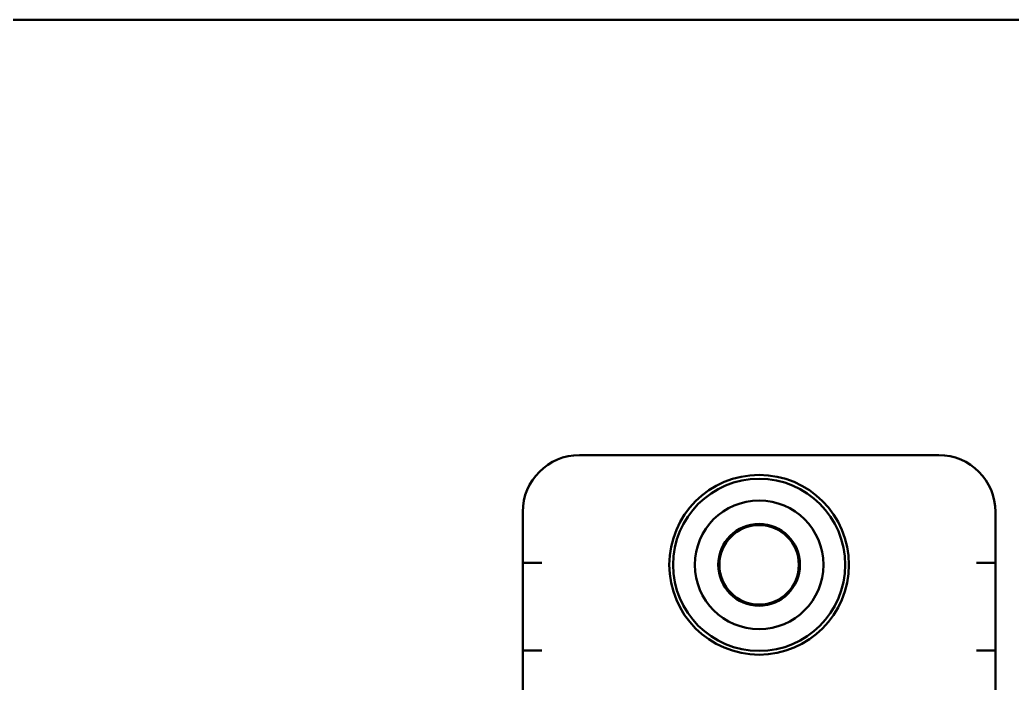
# Model space of a CAD drawing. Header units: millimetres. Extents: x 845 to 2568, y -211 to 570.
# Drawn here: x 1071.79 to 1098.03, y 451.32 to 468.84 of the extents above; entities that cross this region are included whole.
import ezdxf

# ---------------------------------------------------------------- set-up
doc = ezdxf.new("R2010")
doc.units = ezdxf.units.MM
doc.header["$LTSCALE"] = 2
doc.layers.add('외형선(ISO)', color=7, linetype='Continuous', lineweight=50)

msp = doc.modelspace()

# ---------------------------------------------------------------- linework, layer by layer
at = {"layer": '외형선(ISO)'}
for p, q in [((1177.5856, 468.8449), (957.5856, 468.8449)), ((1096.0856, 457.3449), (1086.5856, 457.3449)), ((1085.0856, 455.8449), (1085.0856, 454.4949)), ((1097.5856, 454.4949), (1097.5856, 455.8449)), ((1085.0856, 454.4949), (1085.5856, 454.4949)), ((1085.0856, 454.4949), (1085.0856, 452.1799)), ((1097.0856, 454.4949), (1097.5856, 454.4949)), ((1097.5856, 452.1799), (1097.5856, 454.4949)), ((1085.5856, 452.1799), (1085.0856, 452.1799)), ((1085.0856, 452.1799), (1085.0856, 431.7099)), ((1097.5856, 452.1799), (1097.0856, 452.1799)), ((1097.5856, 431.7099), (1097.5856, 452.1799))]:
    msp.add_line(p, q, dxfattribs=at)
for radius in [2.375, 2.275, 1.7, 1.08, 1.05]:
    msp.add_circle((1091.3356, 454.4449), radius, dxfattribs=at)
for centre, start, end in [((1086.5856, 455.8449), 90, 180), ((1096.0856, 455.8449), 0, 90)]:
    msp.add_arc(centre, 1.5, start, end, dxfattribs=at)

doc.saveas('drawing.dxf')
